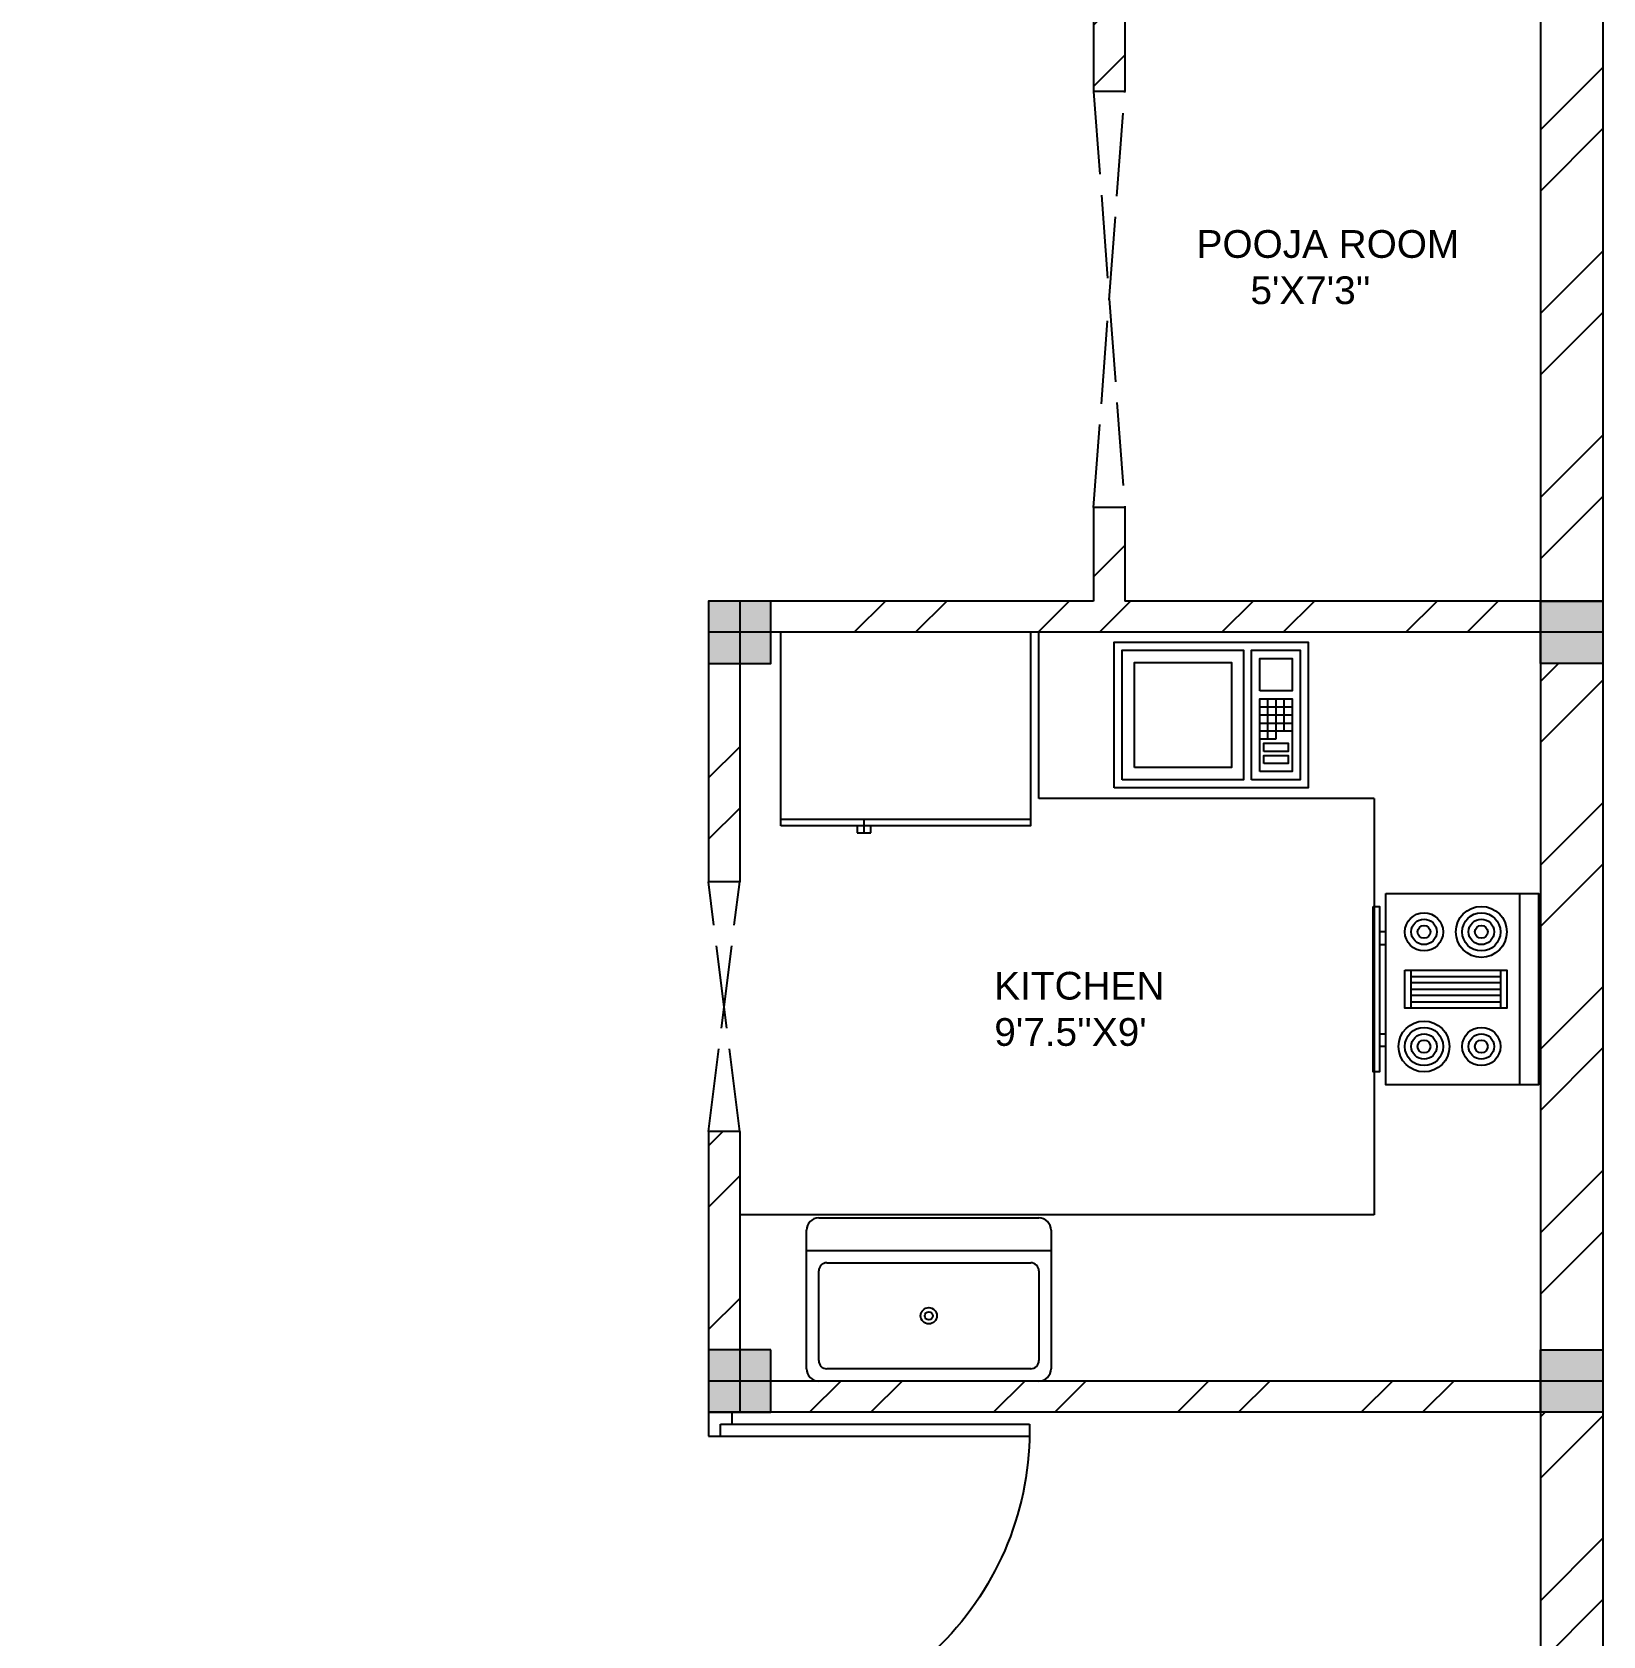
# Model space of a CAD drawing. Header units: inches. Extents: x 5616 to 6069, y 4057 to 4801.
# Drawn here: x 5842.9 to 6069.4, y 4305.3 to 4536.6 of the extents above; entities that cross this region are included whole.
import ezdxf

# ---------------------------------------------------------------- set-up
doc = ezdxf.new("R2010")
doc.units = ezdxf.units.IN
doc.header["$MEASUREMENT"] = 0
doc.linetypes.add('ACAD_ISO02W100', pattern=[15, 12, -3])
for name, color, linetype in [('column boundery', 28, 'Continuous'), ('DOOR', 3, 'Continuous'), ('WLL', 2, 'Continuous')]:
    doc.layers.add(name, color=color, linetype=linetype)
doc.styles.get("Standard").update_dxf_attribs({"font": 'arial.ttf'})

# ---------------------------------------------------------------- blocks, each defined once
blk = doc.blocks.new('121')
for p, q in [((72.05, 349.04), (72.05, 346.04)), ((73.55, 349.04), (72.05, 349.04)), ((73.55, 347.54), (73.55, 349.04)), ((75.05, 347.54), (73.55, 347.54)), ((75.05, 346.04), (75.05, 347.54)), ((72.05, 346.04), (75.05, 346.04))]:
    blk.add_line(p, q)
blk = doc.blocks.new('222')
for p, q in [((235.05, 347.54), (235.05, 386.54)), ((236.55, 347.54), (236.55, 386.54))]:
    blk.add_line(p, q)
blk.add_arc((235.8, 348.29), 38.26, 88.8767, 181.1233)
blk = doc.blocks.new('1.2')
at = {"layer": 'DOOR', "yscale": 0.7142857142855983, "zscale": 0.7142857142855983, "rotation": 270}
for name, p, xscale in [('121', (3458.44, 3468.09), 0.7142857142855983), ('222', (3458.44, 3246.59), -0.7142857142855983), ('121', (3458.44, 3335.16), -0.7142857142855983)]:
    blk.add_blockref(name, p, dxfattribs=dict(at, xscale=xscale))
blk = doc.blocks.new('C2')
at = {"layer": 'column boundery'}
h = blk.add_hatch(color=8, dxfattribs=at)
h.dxf.hatch_style = 1
h.paths.add_polyline_path([(6344.25, 4565.29), (6353.25, 4565.29), (6353.25, 4574.29), (6344.25, 4574.29)])
blk.add_lwpolyline([(6344.25, 4574.29), (6353.25, 4574.29), (6353.25, 4565.29), (6344.25, 4565.29)], close=True, dxfattribs=at)
blk = doc.blocks.new('Sink-single - 30 in top')
blk.add_line((-15, -3.999996), (15, -3.999996))
for points in [[(-13.5, 0), (13.5, 0)], [(-15, -18.499996), (-15, -1.5)], [(15, -1.5), (15, -18.499996)], [(-12.5, -5.499996), (12.5, -5.499996)], [(-13.5, -17.499996), (-13.5, -6.499996)], [(13.5, -6.499996), (13.5, -17.499996)], [(12.5, -18.499996), (-12.5, -18.499996)], [(13.5, -19.999996), (-13.5, -19.999996)]]:
    blk.add_lwpolyline(points)
for radius in [1, 0.5]:
    blk.add_circle((0, -11.999996), radius)
for centre, radius, start, end in [((-13.5, -1.5), 1.5, 90, 180), ((13.5, -1.5), 1.5, 0, 90), ((-12.5, -6.499996), 1, 90, 180), ((12.5, -6.499996), 1, 0, 90), ((-12.5, -17.499996), 1, 180, 270), ((12.5, -17.499996), 1, 270, 0), ((-13.5, -18.499996), 1.5, 180, 270), ((13.5, -18.499996), 1.5, 270, 0)]:
    blk.add_arc(centre, radius, start, end)
blk = doc.blocks.new('Refrigerator-2 door - 36 in top')
for p, q in [((0, -26.999999), (36, -26.999999)), ((12, -26.999999), (12, -28.999999)), ((11, -27.999999), (11, -28.999999)), ((11, -28.999999), (13, -28.999999)), ((13, -28.999999), (13, -27.999999))]:
    blk.add_line(p, q)
blk.add_lwpolyline([(0, -27.999999), (0, 0), (36, 0), (36, -27.999999)], close=True)
blk = doc.blocks.new('Range-Oven - 30 in top')
for p, q in [((0, -3), (30, -3)), ((12, -6), (18, -6)), ((13, -20), (13, -6)), ((14, -6), (14, -20)), ((15, -20), (15, -6)), ((16, -6), (16, -20)), ((17, -20), (17, -6)), ((18, -20), (12, -20)), ((6, -24), (6, -25)), ((8, -25), (8, -24)), ((22, -25), (22, -24)), ((24, -24), (24, -25))]:
    blk.add_line(p, q)
for points in [[(0, -24), (0, 0), (30, 0), (30, -24)], [(12, -21), (12, -5), (18, -5), (18, -21)], [(2, -26), (2, -25), (28, -25), (28, -26)]]:
    blk.add_lwpolyline(points, close=True)
for centre, radius in [((6, -9), 4), ((6, -9), 3), ((6, -9), 2), ((24, -9), 3), ((24, -9), 2), ((6, -9), 1), ((24, -9), 1), ((6, -18), 3), ((24, -18), 4), ((24, -18), 3), ((6, -18), 2), ((6, -18), 1), ((24, -18), 2), ((24, -18), 1)]:
    blk.add_circle(centre, radius)
blk = doc.blocks.new('Microwave')
for p, q in [((18, 10), (22, 10)), ((19, 7), (19, 11)), ((20, 11), (20, 7)), ((21, 7), (21, 11)), ((22, 9), (18, 9)), ((18, 8), (22, 8)), ((22, 7), (18, 7)), ((20, 6), (18, 6)), ((19, 6), (19, 7)), ((20, 7), (20, 6))]:
    blk.add_line(p, q)
for points in [[(0, 0), (0, 18), (24, 18), (24, 0)], [(1, 1), (1, 17), (16, 17), (16, 1)], [(17, 1), (17, 17), (23, 17), (23, 1)], [(18, 12), (18, 16), (22, 16), (22, 12)], [(2.5, 2.5), (2.5, 15.5), (14.5, 15.5), (14.5, 2.5)], [(18, 2), (18, 11), (22, 11), (22, 2)], [(18.5, 4.5), (18.5, 5.5), (21.5, 5.5), (21.5, 4.5)], [(18.5, 3), (18.5, 4), (21.5, 4), (21.5, 3)]]:
    blk.add_lwpolyline(points, close=True)

msp = doc.modelspace()

# ---------------------------------------------------------------- hatches: boundary and pattern name
h = msp.add_hatch()
h.set_pattern_fill('ANSI32', color=25, scale=25)
h.paths.add_polyline_path([(5658.43, 4768.01), (6060.43, 4768.01), (6060.43, 4711.01), (6069.43, 4711.01), (6069.43, 4777.01), (5649.43, 4777.01), (5649.43, 4057.01), (5944.93, 4057.01), (5944.93, 4066.01), (5658.43, 4066.01)])
h.paths.add_polyline_path([(6069.43, 4337.51), (6060.43, 4337.51), (6060.43, 4057.01), (6069.43, 4057.01)], flags=0)
h = msp.add_hatch()
h.set_pattern_fill('ANSI32', color=25, scale=50)
h.paths.add_polyline_path([(5876.36, 4129.01), (5829.43, 4129.01), (5829.43, 4243.01), (5824.93, 4243.01), (5824.93, 4129.01), (5770.93, 4129.01), (5770.93, 4120.01), (5824.93, 4120.01), (5829.43, 4120.01), (5876.36, 4120.01)])
h.paths.add_polyline_path([(5710.93, 4129.01), (5692.93, 4129.01), (5692.93, 4120.01), (5710.93, 4120.01)])
h.paths.add_polyline_path([(5692.93, 4177.01), (5683.93, 4177.01), (5683.93, 4129.01), (5692.93, 4129.01)])
h.paths.add_polyline_path([(5944.93, 4285.01), (5935.93, 4285.01), (5935.93, 4229.51), (5875.93, 4229.51), (5875.93, 4255.01), (5871.43, 4255.01), (5871.43, 4225.01), (5935.93, 4225.01), (5935.93, 4129.01), (5924.36, 4129.01), (5924.36, 4120.01), (5944.93, 4120.01)])
h.paths.add_polyline_path([(6069.43, 4337.51), (6060.43, 4337.51), (6060.43, 4057.01), (6069.43, 4057.01)])
h.paths.add_polyline_path([(5692.93, 4541.51), (5683.93, 4541.51), (5683.93, 4512.16), (5692.93, 4512.16)])
h.paths.add_polyline_path([(5692.93, 4576.01), (5683.93, 4576.01), (5683.93, 4550.51), (5692.93, 4550.51)])
h.paths.add_polyline_path([(5794.93, 4544.51), (5794.93, 4546.01), (5692.93, 4546.01), (5692.93, 4541.51), (5794.93, 4541.51)])
h.paths.add_polyline_path([(5901.43, 4546.01), (5841.43, 4546.01), (5841.43, 4589.51), (5836.93, 4589.51), (5836.93, 4541.51), (5901.43, 4541.51)], flags=17)
h.paths.add_polyline_path([(5916.43, 4666.01), (5911.93, 4666.01), (5911.93, 4628.51), (5841.43, 4628.51), (5841.43, 4702.01), (5916.43, 4702.01), (5916.43, 4711.01), (5836.93, 4711.01), (5836.93, 4619.51), (5839.07, 4619.51), (5911.93, 4619.51), (5911.93, 4546.01), (5901.43, 4546.01), (5901.43, 4541.51), (5916.43, 4541.51)])
h.paths.add_polyline_path([(5944.93, 4445.51), (5940.43, 4445.51), (5940.43, 4414.01), (5944.93, 4414.01)])
h.paths.add_polyline_path([(6060.43, 4454.51), (6000.47, 4454.51), (6000.47, 4468.01), (5995.97, 4468.01), (5995.97, 4454.51), (5949.43, 4454.51), (5949.43, 4450.01), (5950.85, 4450.01), (5950.85, 4450.07), (5986.85, 4450.07), (6060.43, 4450.02)])
h.paths.add_polyline_path([(6060.43, 4342.01), (5949.43, 4342.01), (5949.43, 4337.51), (6060.43, 4337.51)])
h.paths.add_polyline_path([(5944.93, 4378.01), (5940.43, 4378.01), (5940.43, 4346.51), (5944.93, 4346.51)])
h.paths.add_polyline_path([(6069.43, 4445.51), (6060.43, 4445.51), (6060.43, 4346.51), (6069.43, 4346.51)])
h.paths.add_polyline_path([(5692.93, 4702.01), (5683.93, 4702.01), (5683.93, 4672.01), (5692.93, 4672.01)])
h.paths.add_polyline_path([(5692.93, 4452.16), (5683.93, 4452.16), (5683.93, 4426.01), (5692.93, 4426.01)])
h.paths.add_polyline_path([(5820.43, 4426.01), (5692.93, 4426.01), (5692.93, 4421.51), (5820.43, 4421.51)])
h.paths.add_polyline_path([(5829.43, 4417.01), (5824.93, 4417.01), (5824.93, 4343.51), (5829.43, 4343.51)])
h.paths.add_polyline_path([(5692.93, 4417.01), (5683.93, 4417.01), (5683.93, 4385.51), (5692.93, 4385.51)])
h.paths.add_polyline_path([(5692.93, 4325.51), (5683.93, 4325.51), (5683.93, 4289.51), (5692.93, 4289.51)])
h.paths.add_polyline_path([(5692.93, 4280.51), (5683.93, 4280.51), (5683.93, 4237.01), (5692.93, 4237.01)])
h.paths.add_polyline_path([(6049.93, 4711.01), (6049.93, 4702.01), (6060.43, 4702.01), (6060.43, 4711.01)])
h.paths.add_polyline_path([(5977.93, 4702.01), (5977.93, 4711.01), (5958.43, 4711.01), (5958.43, 4702.01)])
h.paths.add_polyline_path([(5779.93, 4711.01), (5779.93, 4702.01), (5794.93, 4702.01), (5794.93, 4705.01), (5794.93, 4711.01)])
h.paths.add_polyline_path([(5707.93, 4702.01), (5707.93, 4711.01), (5692.93, 4711.01), (5692.93, 4702.01)])
h = msp.add_hatch()
h.set_pattern_fill('ANSI32', color=25, scale=50)
h.paths.add_polyline_path([(6069.43, 4702.01), (6060.43, 4702.01), (6060.43, 4546.01), (6069.43, 4546.01)])
h.paths.add_polyline_path([(6069.43, 4541.51), (6060.43, 4541.51), (6060.43, 4454.51), (6069.43, 4454.51)])
h.paths.add_polyline_path([(6060.43, 4546.01), (5956.93, 4546.01), (5956.93, 4544.51), (5958.43, 4544.51), (5958.43, 4541.51), (5995.97, 4541.51), (5995.97, 4528.01), (6000.47, 4528.01), (6000.47, 4541.51), (6060.43, 4541.51)])

# ---------------------------------------------------------------- linework, layer by layer
at = {"layer": 'WLL'}
for p, q in [((6069.43, 4777.01), (6069.43, 4057.01)), ((6060.43, 4768.01), (6060.43, 4057.01)), ((5995.97, 4541.51), (5995.97, 4528.01)), ((6000.47, 4541.51), (6000.47, 4528.01)), ((6000.47, 4528.01), (5995.97, 4528.01)), ((6000.47, 4468.01), (5995.97, 4468.01)), ((5995.97, 4468.01), (5995.97, 4454.51)), ((6000.47, 4468.01), (6000.47, 4454.51)), ((5940.43, 4454.51), (5940.43, 4414.01)), ((5995.97, 4454.51), (5940.43, 4454.51)), ((5944.93, 4454.51), (5944.93, 4414.01)), ((5944.93, 4454.51), (5944.93, 4414.01)), ((6069.43, 4454.51), (6000.47, 4454.51)), ((6069.43, 4450.01), (5940.43, 4450.01)), ((5988.09, 4426.01), (5988.09, 4450.01)), ((6036.43, 4426.01), (5988.09, 4426.01)), ((6036.43, 4426.01), (6036.43, 4366.01)), ((5944.93, 4414.01), (5940.43, 4414.01)), ((5940.43, 4378.01), (5940.43, 4334.08)), ((5944.93, 4378.01), (5940.43, 4378.01)), ((5944.93, 4378.01), (5944.93, 4337.51)), ((5944.93, 4378.01), (5944.93, 4337.51)), ((6036.43, 4366.01), (5944.93, 4366.01)), ((6069.43, 4342.01), (5940.43, 4342.01)), ((6069.43, 4337.51), (5940.43, 4337.51))]:
    msp.add_line(p, q, dxfattribs=at)
at = {"layer": 'WLL', "linetype": 'ACAD_ISO02W100'}
for p, q in [((5995.97, 4528.01), (6000.47, 4468.01)), ((5995.97, 4468.01), (6000.47, 4528.01)), ((5944.93, 4378.01), (5940.43, 4414.01)), ((5940.43, 4378.01), (5944.93, 4414.01))]:
    msp.add_line(p, q, dxfattribs=at)

# ---------------------------------------------------------------- block references
msp.add_blockref('Refrigerator-2 door - 36 in top', (5950.85, 4450.07))
for name, p, xscale, yscale, zscale in [('Microwave', (5998.93, 4427.57), 1.166889964583788, 1.166889964583788, 1.166889964583788), ('Sink-single - 30 in top', (5972.2, 4365.54), 1.175817460294586, 1.175817460294586, 1.175817460294586)]:
    msp.add_blockref(name, p, dxfattribs=dict(xscale=xscale, yscale=yscale, zscale=zscale))
at = {"xscale": 0.9184527540017237, "yscale": 0.9184527540017237, "zscale": 0.9184527540017237, "rotation": 270}
msp.add_blockref('Range-Oven - 30 in top', (6060.16, 4412.31), dxfattribs=at)
at = {"layer": 'column boundery', "xscale": -1}
for p in [(12293.68, -119.78), (12293.68, -227.78)]:
    msp.add_blockref('C2', p, dxfattribs=at)
at = {"layer": 'column boundery'}
for p in [(-283.82, -119.78), (-283.82, -227.78)]:
    msp.add_blockref('C2', p, dxfattribs=at)
at = {"layer": 'DOOR', "xscale": 1.6, "yscale": 1.6, "zscale": 1.6}
msp.add_blockref('1.2', (11.46, -1129.09), dxfattribs=at)

# ---------------------------------------------------------------- texts
at = {"char_height": 4, "attachment_point": 1}
for s, width, heights, insert in [("POOJA ROOM\\P     5'X7'3''", 55.8541, [22.83], (6010.83, 4508)), ("KITCHEN  \\P9'7.5''X9'", 45.9183, [21.17], (5981.65, 4401.03))]:
    msp.add_mtext_dynamic_manual_height_columns(s, width=width, gutter_width=1, heights=heights, dxfattribs=dict(at, insert=insert))

doc.saveas('drawing.dxf')
